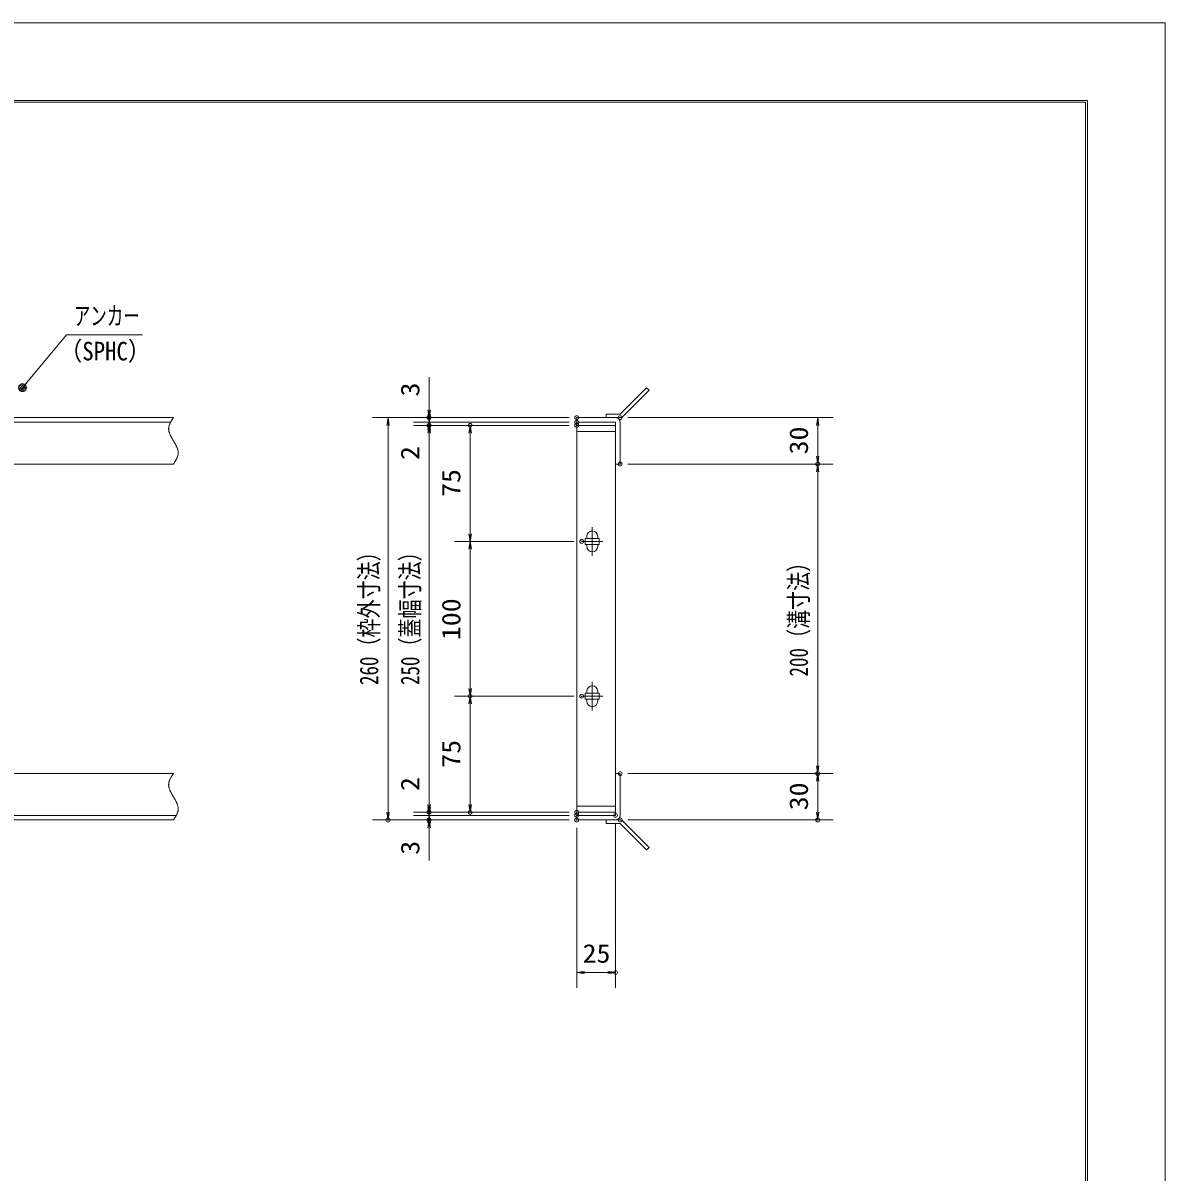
# Model space of a CAD drawing. Units: millimetres, scale not verified. Extents: x -1050 to 1050, y -742 to 742.
# Drawn here: x 312 to 1050, y 0 to 742 of the extents above; entities that cross this region are included whole.
import ezdxf
from ezdxf.enums import TextEntityAlignment as Align

# ---------------------------------------------------------------- set-up
doc = ezdxf.new("R2010")
doc.units = ezdxf.units.MM
doc.header["$LTSCALE"] = 5
doc.header["$PDMODE"] = 32
doc.header["$PDSIZE"] = 2.5
doc.linetypes.add('CHAIN1', pattern=[8, 5, -1, 1, -1])
doc.linetypes.add('DOUBLE_CHAIN1', pattern=[8.8, 5, -1, 0.6, -0.6, 0.6, -1])
for name, color, linetype, lineweight in [('0-0_7-図\u3000枠', 4, 'Continuous', 9), ('0-1_寸法注釈', 2, 'Continuous', 9), ('0-2_想像線', 134, 'DOUBLE_CHAIN1', 9), ('0-4_0', 2, 'Continuous', 9), ('0-5_DEFPOINTS', 134, 'Continuous', 9), ('0-6_枠', 7, 'Continuous', 9), ('0-7_蓋', 5, 'Continuous', 9), ('0-8_アンカー', 7, 'Continuous', 9), ('0-9_中心線', 6, 'CHAIN1', 9)]:
    doc.layers.add(name, color=color, linetype=linetype, lineweight=lineweight)
doc.styles.add('ＭＳ ゴシック', font='')
doc.styles.get('ＭＳ ゴシック').set_extended_font_data('MS Gothic')

# ---------------------------------------------------------------- blocks, each defined once
blk = doc.blocks.new('_OPEN')
at = {"layer": '0-4_0'}
blk.add_line((0, 0), (-5, 0), dxfattribs=at)
blk.add_lwpolyline([(-5, 0.833), (0, 0), (-5, -0.833)], dxfattribs=at)
blk = doc.blocks.new('A$C4F066A7F')
at = {"layer": '0-8_アンカー'}
for p, q in [((0, 96.52), (45.24, 96.52)), ((0, 85.02), (0, 96.52)), ((0, 85.02), (45.24, 85.02)), ((130.26, 0), (45.24, 85.02)), ((138.39, 8.13), (53.37, 93.15)), ((138.39, 8.13), (130.26, 0))]:
    blk.add_line(p, q, dxfattribs=at)
blk.add_arc((45.24, 85.02), 11.5, 45, 90, dxfattribs=at)
blk = doc.blocks.new('A$C6EB770D1')
at = {"layer": '0-8_アンカー'}
for p, q in [((130.257, 96.52), (45.237, 11.5)), ((138.388, 88.388), (53.368, 3.368)), ((138.388, 88.388), (130.257, 96.52)), ((0, 11.5), (45.237, 11.5)), ((0, 11.5), (0, 0)), ((0, 0), (45.237, 0))]:
    blk.add_line(p, q, dxfattribs=at)
blk.add_arc((45.237, 11.5), 11.5, 270, 315, dxfattribs=at)
blk = doc.blocks.new('_Dot')
at = {"layer": '0-4_0'}
for p, q in [((-2.5, 0), (-5, 0)), ((2.445, 0.5), (-2.445, 0.5)), ((1.997, 1.5), (-1.997, 1.5)), ((2.289, -0.995), (-2.289, -0.995)), ((1.499, -1.995), (-1.499, -1.995))]:
    blk.add_line(p, q, dxfattribs=at)
for points in [[(2.5, 0), (2.48, 0.313), (2.421, 0.622), (2.324, 0.92), (2.191, 1.204), (2.023, 1.469), (1.822, 1.711), (1.594, 1.926), (1.34, 2.111), (1.064, 2.262), (0.773, 2.378), (0.468, 2.456), (0.157, 2.495), (-0.157, 2.495), (-0.468, 2.456), (-0.773, 2.378), (-1.064, 2.262), (-1.34, 2.111), (-1.594, 1.926), (-1.822, 1.711), (-2.023, 1.469), (-2.191, 1.204), (-2.324, 0.92), (-2.421, 0.622), (-2.48, 0.313), (-2.5, 0), (0, 0)], [(-2.5, 0), (-2.48, -0.313), (-2.421, -0.622), (-2.324, -0.92), (-2.191, -1.204), (-2.023, -1.469), (-1.822, -1.711), (-1.594, -1.926), (-1.34, -2.111), (-1.064, -2.262), (-0.773, -2.378), (-0.468, -2.456), (-0.157, -2.495), (0.157, -2.495), (0.468, -2.456), (0.773, -2.378), (1.064, -2.262), (1.34, -2.111), (1.594, -1.926), (1.822, -1.711), (2.023, -1.469), (2.191, -1.204), (2.324, -0.92), (2.421, -0.622), (2.48, -0.313), (2.5, 0), (0, 0)]]:
    blk.add_lwpolyline(points, close=True, dxfattribs=at)

msp = doc.modelspace()

# ---------------------------------------------------------------- linework, layer by layer
at = {"layer": '0-0_7-図\u3000枠'}
for p in [(-973.75, 691.25), (998.75, -691.25)]:
    msp.add_line(p, (998.75, 691.25), dxfattribs=at)
msp.add_lwpolyline([(-975, 692.5), (1000, 692.5), (1000, -692.5)], dxfattribs=at)
at = {"layer": '0-1_寸法注釈'}
for p, q in [((574.681, 492.475), (574.681, 513.588)), ((574.681, 489.475), (574.681, 494.475)), ((665.063, 487.475), (538.149, 487.475)), ((665.063, 487.475), (564.681, 487.475)), ((665.063, 484.475), (564.681, 484.475)), ((665.063, 484.475), (564.681, 484.475)), ((574.681, 484.475), (574.681, 487.475)), ((574.681, 484.475), (574.681, 482.475)), ((703.11, 487.475), (835.677, 487.475)), ((548.149, 482.475), (548.149, 232.475)), ((665.063, 482.475), (564.681, 482.475)), ((665.063, 482.475), (564.681, 482.475)), ((574.681, 479.475), (574.681, 474.475)), ((574.681, 477.475), (574.681, 456.362)), ((574.681, 477.475), (574.681, 237.475)), ((665.063, 482.475), (591.181, 482.475)), ((601.181, 412.475), (601.181, 477.475)), ((825.677, 482.475), (825.677, 462.475)), ((703.11, 457.475), (835.677, 457.475)), ((703.11, 457.475), (835.677, 457.475)), ((825.677, 452.475), (825.677, 262.475)), ((668.253, 407.475), (591.181, 407.475)), ((668.253, 407.475), (591.181, 407.475)), ((601.181, 402.475), (601.181, 312.475)), ((668.253, 307.475), (591.181, 307.475)), ((668.253, 307.475), (591.181, 307.475)), ((601.181, 302.475), (601.181, 237.475)), ((574.681, 237.475), (574.681, 258.588)), ((703.063, 257.475), (835.677, 257.475)), ((703.063, 257.475), (835.677, 257.475)), ((825.677, 252.475), (825.677, 232.475)), ((574.681, 235.475), (574.681, 240.475)), ((665.063, 232.475), (564.681, 232.475)), ((665.063, 232.475), (564.681, 232.475)), ((665.063, 230.475), (564.681, 230.475)), ((665.063, 230.475), (564.681, 230.475)), ((574.681, 230.475), (574.681, 232.475)), ((574.681, 230.475), (574.681, 227.475)), ((665.063, 232.475), (591.181, 232.475)), ((665.063, 227.475), (538.149, 227.475)), ((665.063, 227.475), (564.681, 227.475)), ((574.681, 225.475), (574.681, 220.475)), ((695.063, 225.475), (695.063, 118.953)), ((703.11, 227.475), (835.677, 227.475)), ((574.681, 222.475), (574.681, 201.362)), ((670.063, 222.475), (670.063, 118.953)), ((675.063, 128.953), (690.063, 128.953))]:
    msp.add_line(p, q, dxfattribs=at)
msp.add_lwpolyline([(389.478, 540.968), (340.425, 540.968), (312.702, 507.538)], dxfattribs=at)
at = {"layer": '0-2_想像線'}
for points in [[(409.55, 487.475), (409.359, 487.182), (409.169, 486.888), (408.98, 486.595), (408.792, 486.301), (408.608, 486.007), (408.427, 485.714), (408.249, 485.42), (408.076, 485.126), (407.909, 484.831), (407.747, 484.537), (407.592, 484.242), (407.443, 483.947), (407.303, 483.652), (407.171, 483.357), (407.048, 483.061), (406.935, 482.765), (406.832, 482.468), (406.741, 482.172), (406.661, 481.874), (406.593, 481.577), (406.538, 481.279), (406.497, 480.98), (406.47, 480.681), (406.458, 480.381), (406.46, 480.081), (406.476, 479.781), (406.505, 479.48), (406.547, 479.178), (406.601, 478.876), (406.666, 478.574), (406.743, 478.272), (406.829, 477.969), (406.926, 477.665), (407.032, 477.362), (407.147, 477.058), (407.27, 476.753), (407.401, 476.449), (407.538, 476.144), (407.683, 475.839)], [(407.683, 475.839), (407.833, 475.534), (407.989, 475.229), (408.15, 474.923), (408.316, 474.617), (408.485, 474.312), (408.657, 474.006), (408.833, 473.7), (409.01, 473.394), (409.189, 473.087), (409.369, 472.781), (409.55, 472.475)], [(411.417, 469.111), (411.267, 469.416), (411.111, 469.721), (410.95, 470.027), (410.784, 470.333), (410.615, 470.638), (410.443, 470.944), (410.267, 471.25), (410.09, 471.556), (409.911, 471.863), (409.731, 472.169), (409.55, 472.475)], [(409.55, 457.475), (409.741, 457.768), (409.931, 458.062), (410.12, 458.355), (410.308, 458.649), (410.492, 458.943), (410.673, 459.236), (410.851, 459.53), (411.024, 459.824), (411.191, 460.119), (411.353, 460.413), (411.508, 460.708), (411.657, 461.003), (411.797, 461.298), (411.929, 461.593), (412.052, 461.889), (412.165, 462.185), (412.268, 462.481), (412.359, 462.778), (412.439, 463.076), (412.507, 463.373), (412.562, 463.671), (412.603, 463.97), (412.63, 464.269), (412.642, 464.569), (412.64, 464.869), (412.624, 465.169), (412.595, 465.47), (412.553, 465.772), (412.499, 466.074), (412.434, 466.376), (412.357, 466.678), (412.271, 466.981), (412.174, 467.285), (412.068, 467.588), (411.953, 467.892), (411.83, 468.197), (411.699, 468.501), (411.562, 468.806), (411.417, 469.111)], [(409.55, 257.475), (409.359, 257.182), (409.169, 256.888), (408.98, 256.595), (408.792, 256.301), (408.608, 256.007), (408.427, 255.714), (408.249, 255.42), (408.076, 255.126), (407.909, 254.831), (407.747, 254.537), (407.592, 254.242), (407.443, 253.947), (407.303, 253.652), (407.171, 253.357), (407.048, 253.061), (406.935, 252.765), (406.832, 252.468), (406.741, 252.172), (406.661, 251.874), (406.593, 251.577), (406.538, 251.279), (406.497, 250.98), (406.47, 250.681), (406.458, 250.381), (406.46, 250.081), (406.476, 249.781), (406.505, 249.48), (406.547, 249.178), (406.601, 248.876), (406.666, 248.574), (406.743, 248.272), (406.829, 247.969), (406.926, 247.665), (407.032, 247.362), (407.147, 247.058), (407.27, 246.753), (407.401, 246.449), (407.538, 246.144), (407.683, 245.839)], [(407.683, 245.839), (407.833, 245.534), (407.989, 245.229), (408.15, 244.923), (408.316, 244.617), (408.485, 244.312), (408.657, 244.006), (408.833, 243.7), (409.01, 243.394), (409.189, 243.087), (409.369, 242.781), (409.55, 242.475)], [(411.417, 239.111), (411.267, 239.416), (411.111, 239.721), (410.95, 240.027), (410.784, 240.333), (410.615, 240.638), (410.443, 240.944), (410.267, 241.25), (410.09, 241.556), (409.911, 241.863), (409.731, 242.169), (409.55, 242.475)], [(409.55, 227.475), (409.741, 227.768), (409.931, 228.062), (410.12, 228.355), (410.308, 228.649), (410.492, 228.943), (410.673, 229.236), (410.851, 229.53), (411.024, 229.824), (411.191, 230.119), (411.353, 230.413), (411.508, 230.708), (411.657, 231.003), (411.797, 231.298), (411.929, 231.593), (412.052, 231.889), (412.165, 232.185), (412.268, 232.481), (412.359, 232.778), (412.439, 233.076), (412.507, 233.373), (412.562, 233.671), (412.603, 233.97), (412.63, 234.269), (412.642, 234.569), (412.64, 234.869), (412.624, 235.169), (412.595, 235.47), (412.553, 235.772), (412.499, 236.074), (412.434, 236.376), (412.357, 236.678), (412.271, 236.981), (412.174, 237.285), (412.068, 237.588), (411.953, 237.892), (411.83, 238.197), (411.699, 238.501), (411.562, 238.806), (411.417, 239.111)]]:
    msp.add_lwpolyline(points, dxfattribs=at)
at = {"layer": '0-5_DEFPOINTS'}
msp.add_lwpolyline([(-1050, -742.5), (-1050, 742.5), (1050, 742.5), (1050, -742.5)], close=True, dxfattribs=at)
for p in [(574.681, 487.475), (574.681, 482.475), (601.181, 482.475), (670.063, 487.475), (670.063, 484.475), (670.063, 482.475), (670.063, 482.475), (698.11, 487.475), (698.11, 457.475), (825.677, 457.475), (673.253, 407.475), (673.253, 407.475), (601.181, 307.475), (673.253, 307.475), (698.063, 257.475), (825.677, 257.475), (574.681, 232.475), (601.181, 232.475), (670.063, 232.475), (670.063, 232.475), (670.063, 230.475), (670.063, 230.475), (695.063, 230.475), (548.149, 227.475), (574.681, 227.475), (670.063, 227.475), (698.11, 227.475), (825.677, 227.475), (695.063, 128.953)]:
    msp.add_point(p, dxfattribs=at)
at = {"layer": '0-6_枠'}
for p, q in [((-795.45, 487.475), (409.55, 487.475)), ((-792.45, 484.475), (407.714, 484.475)), ((670.063, 484.475), (670.063, 487.475)), ((670.063, 487.475), (695.063, 487.475)), ((695.063, 484.475), (670.063, 484.475)), ((695.063, 457.475), (695.063, 484.475)), ((698.063, 457.475), (698.063, 484.475)), ((204.55, 457.475), (409.55, 457.475)), ((695.063, 457.475), (698.063, 457.475)), ((204.55, 257.475), (409.55, 257.475)), ((695.063, 257.475), (698.063, 257.475)), ((695.063, 257.475), (695.063, 230.475)), ((698.063, 257.475), (698.063, 230.475)), ((-792.45, 230.475), (411.386, 230.475)), ((695.063, 230.475), (670.063, 230.475)), ((-795.45, 227.475), (409.55, 227.475))]:
    msp.add_line(p, q, dxfattribs=at)
msp.add_lwpolyline([(670.063, 230.475), (670.063, 227.475), (695.063, 227.475)], dxfattribs=at)
for centre, start, end in [((695.063, 484.475), 0, 90), ((695.063, 230.475), 270, 0)]:
    msp.add_arc(centre, 3, start, end, dxfattribs=at)
at = {"layer": '0-7_蓋'}
for p, q in [((670.063, 482.475), (670.063, 232.475)), ((670.063, 482.475), (695.063, 482.475)), ((695.063, 478.475), (670.063, 478.475)), ((684.563, 409.475), (675.563, 409.475)), ((675.563, 405.475), (675.563, 409.475)), ((676.563, 409.475), (676.563, 410.725)), ((683.563, 409.475), (683.563, 410.725)), ((684.563, 405.475), (684.563, 409.475)), ((684.563, 405.475), (675.563, 405.475)), ((676.563, 404.225), (676.563, 405.475)), ((683.563, 404.225), (683.563, 405.475)), ((684.563, 309.475), (675.563, 309.475)), ((675.563, 309.475), (675.563, 305.475)), ((684.563, 305.475), (675.563, 305.475)), ((676.563, 310.725), (676.563, 309.475)), ((676.563, 305.475), (676.563, 304.225)), ((683.563, 310.725), (683.563, 309.475)), ((683.563, 305.475), (683.563, 304.225)), ((684.563, 309.475), (684.563, 305.475)), ((670.063, 236.475), (695.063, 236.475))]:
    msp.add_line(p, q, dxfattribs=at)
msp.add_lwpolyline([(695.063, 482.475), (695.063, 232.475), (670.063, 232.475)], dxfattribs=at)
for centre, start, end in [((680.063, 410.725), 0, 180), ((680.063, 404.225), 180, 0), ((680.063, 310.725), 0, 180), ((680.063, 304.225), 180, 0)]:
    msp.add_arc(centre, 3.5, start, end, dxfattribs=at)
at = {"layer": '0-7_蓋', "color": 7}
for p in [(670.063, 482.475), (670.063, 232.475)]:
    msp.add_point(p, dxfattribs=at)
at = {"layer": '0-9_中心線'}
for p, q in [((680.063, 398.175), (680.063, 416.775)), ((686.872, 407.475), (673.253, 407.475)), ((680.063, 316.775), (680.063, 298.175)), ((686.872, 307.475), (673.253, 307.475))]:
    msp.add_line(p, q, dxfattribs=at)

# ---------------------------------------------------------------- block references
at = {"layer": '0-1_寸法注釈'}
for name, p, rotation in [('_Dot', (312.05, 506.779), 229.33113), ('_OPEN', (574.681, 487.475), 270), ('_OPEN', (548.149, 487.475), 90), ('_OPEN', (574.681, 484.475), 270), ('_OPEN', (574.681, 484.475), 90), ('_OPEN', (825.677, 487.475), 90), ('_OPEN', (574.681, 482.475), 90), ('_OPEN', (574.681, 482.475), 90), ('_OPEN', (601.181, 482.475), 90), ('_OPEN', (825.677, 457.475), 270), ('_OPEN', (825.677, 457.475), 90), ('_OPEN', (601.181, 407.475), 270), ('_OPEN', (601.181, 407.475), 90), ('_OPEN', (601.181, 307.475), 270), ('_OPEN', (601.181, 307.475), 90), ('_OPEN', (825.677, 257.475), 270), ('_OPEN', (825.677, 257.475), 90), ('_OPEN', (548.149, 227.475), 270), ('_OPEN', (574.681, 232.475), 270), ('_OPEN', (574.681, 232.475), 270), ('_OPEN', (574.681, 230.475), 270), ('_OPEN', (574.681, 230.475), 90), ('_OPEN', (601.181, 232.475), 270), ('_OPEN', (825.677, 227.475), 270), ('_OPEN', (574.681, 227.475), 90), ('_OPEN', (670.063, 128.953), 180)]:
    msp.add_blockref(name, p, dxfattribs=dict(at, rotation=rotation))
msp.add_blockref('_OPEN', (695.063, 128.953), dxfattribs=at)
at = {"layer": '0-8_アンカー', "xscale": 0.2, "yscale": 0.2}
for name, p in [('A$C6EB770D1', (689.063, 487.475)), ('A$C4F066A7F', (689.063, 208.171))]:
    msp.add_blockref(name, p, dxfattribs=at)

# ---------------------------------------------------------------- texts
at = {"layer": '0-1_寸法注釈', "color": 7, "style": 'ＭＳ ゴシック'}
for s, width, p in [('アンカー', 0.65, (345.202, 543.655)), ('（SPHC）', 0.9, (335.929, 520.865)), ('25', 1.1, (673.829, 131.64))]:
    msp.add_text(s, height=12.02, dxfattribs=dict(at, width=width)).set_placement(p, align=Align.BOTTOM_LEFT)
for s, height, width, p in [('3', 12.02, 1.1, (571.994, 501.165)), ('30', 12.02, 1.1, (822.99, 463.742)), ('2', 12.02, 1.1, (571.994, 460.052)), ('75', 12.02, 1.1, (598.494, 436.242)), ('260（枠外寸法）', 12.03, 0.75, (545.462, 314.682)), ('250（蓋幅寸法）', 12.03, 0.75, (571.994, 314.682)), ('200（溝寸法）', 12.03, 0.75, (822.99, 320.184)), ('100', 12.02, 1.1, (598.494, 343.72)), ('75', 12.02, 1.1, (598.494, 261.242)), ('2', 12.02, 1.1, (571.994, 246.165)), ('30', 12.02, 1.1, (822.99, 233.742)), ('3', 12.02, 1.1, (571.994, 205.052))]:
    msp.add_text(s, height=height, rotation=90, dxfattribs=dict(at, width=width)).set_placement(p, align=Align.BOTTOM_LEFT)

doc.saveas('drawing.dxf')
